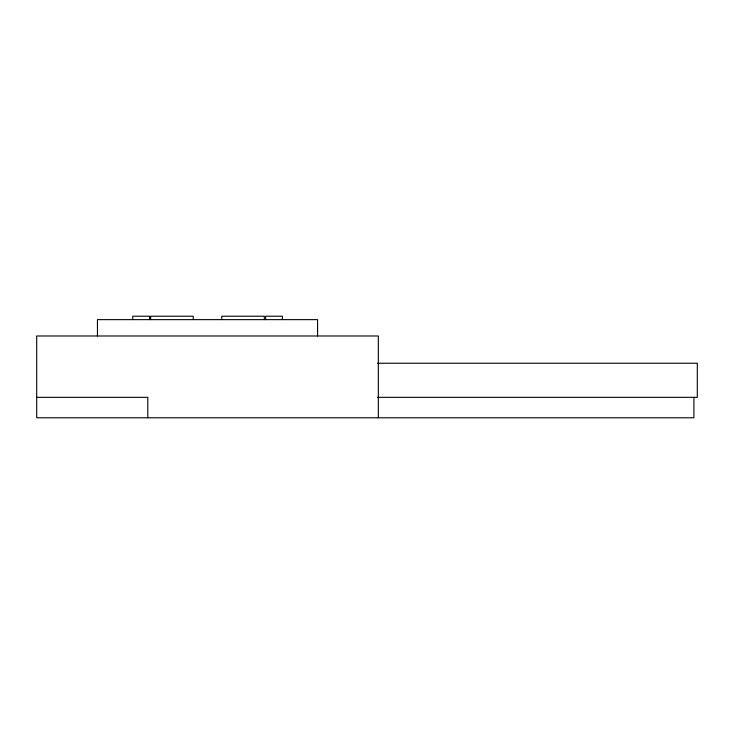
<?xml version="1.0" encoding="UTF-8"?>
<svg xmlns="http://www.w3.org/2000/svg" width="734" height="734" viewBox="0 0 734 734"><rect width="100%" height="100%" fill="white"/><g stroke="black" fill="none" stroke-linecap="round" stroke-linejoin="round"><path stroke-width="1.1" d="M377.515 363.247L697.3 363.247L697.3 397.333L377.496 397.333M36.7 397.333L147.8 397.333L147.8 417.784M693.896 397.333L693.896 417.784L36.7 417.784L36.7 335.988L378.331 335.988L378.331 417.784M317.583 335.988L317.583 319.629L97.448 319.629L97.448 335.988M282.416 319.629L282.416 316.216L265.644 316.216L265.644 319.629M264.341 319.629L264.341 316.216L221.769 316.216L221.769 319.629M193.244 319.629L193.244 316.216L150.672 316.216L150.672 319.629M149.534 319.629L149.534 316.216L132.762 316.216L132.762 319.629"/></g></svg>
